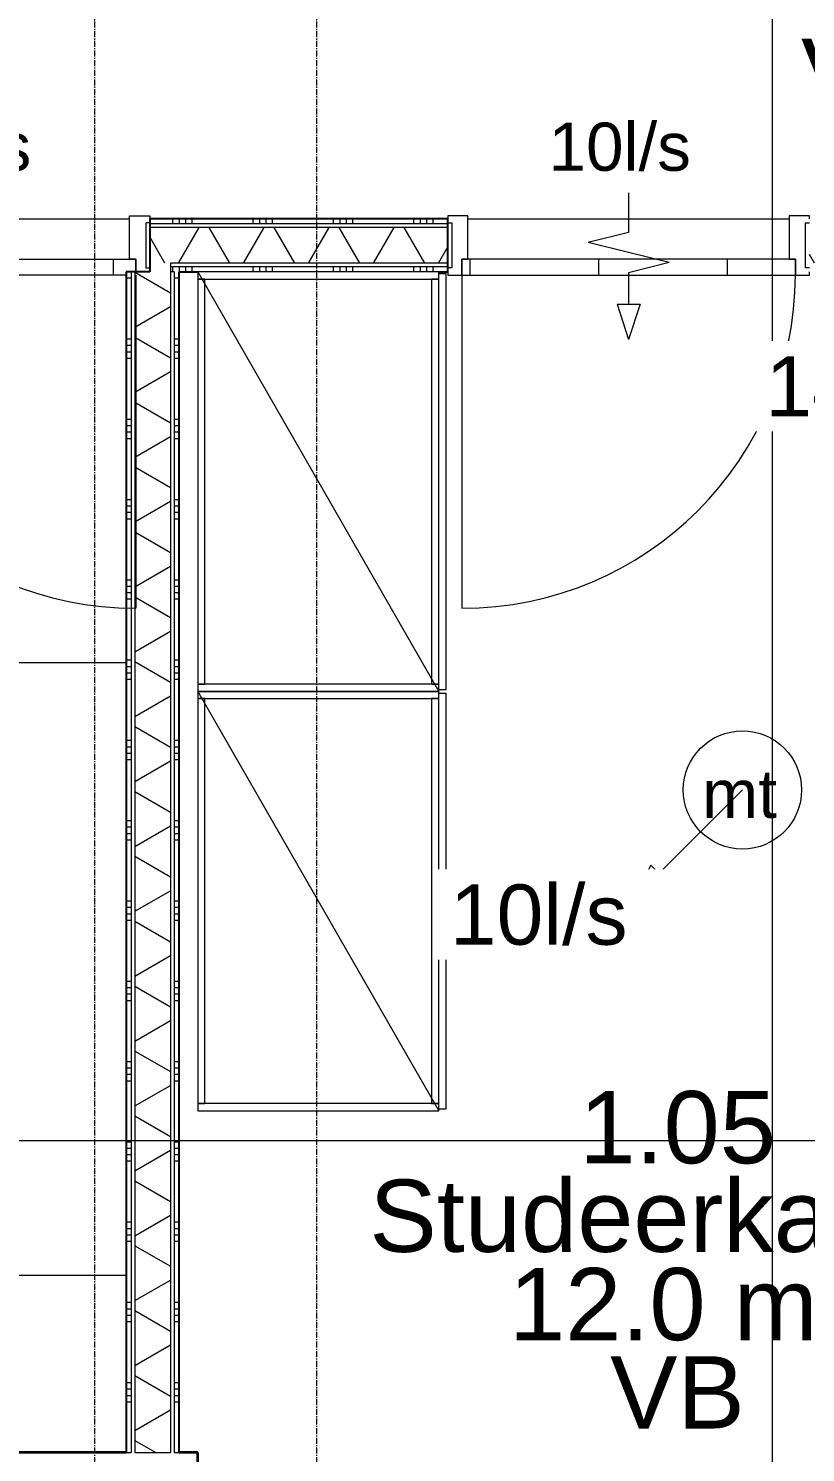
# Model space of a CAD drawing. Header units: millimetres. Extents: x -7971 to 7092, y -1127 to 14057.
# Drawn here: x -1784 to 150, y 2710 to 6257 of the extents above; entities that cross this region are included whole.
import ezdxf

# ---------------------------------------------------------------- set-up
doc = ezdxf.new("R2010")
doc.units = ezdxf.units.MM
doc.linetypes.add('grid', pattern=[24, 15, -3, 3, -3])
for name, color, linetype, lineweight in [('A-ANNO-NOTE', 131, 'Continuous', 9), ('A-AREA-IDEN', 2, 'Continuous', 9), ('A-DOOR', 31, 'Continuous', 9), ('A-ROOF', 132, 'Continuous', 9), ('A-ROOF-PATT', 132, 'Continuous', 35), ('A-WALL', 113, 'Continuous', 9), ('A-WALL-PATT', 111, 'Continuous', 25), ('G-ANNO-SYMB', 111, 'Continuous', 9), ('I-FURN', 30, 'Continuous', 9), ('I-WALL', 2, 'Continuous', 9), ('S-GRID', 1, 'Continuous', 9)]:
    doc.layers.add(name, color=color, linetype=linetype, lineweight=lineweight)
doc.styles.add('Arial_2', font='arial.ttf', dxfattribs={"height": 180})
doc.styles.add('Arial_3', font='arial.ttf', dxfattribs={"height": 120})
doc.styles.add('Arial_4', font='arial.ttf', dxfattribs={"height": 1.2})
doc.styles.add('Arial_5', font='arial.ttf', dxfattribs={"height": 150})
pattern_1 = [(270, (-376.76, 5782.88), (200, -3e-13), []), (270, (-392.76, 5782.88), (200, -3e-13), []), (270, (-408.76, 5782.88), (200, -3e-13), []), (270, (-424.76, 5782.88), (200, -3e-13), [])]
pattern_2 = [(360, (-1541, 3883.88), (4e-13, 200), []), (360, (-1541, 3867.88), (4e-13, 200), []), (360, (-1541, 3851.88), (4e-13, 200), []), (360, (-1541, 3835.88), (4e-13, 200), [])]

# ---------------------------------------------------------------- blocks, each defined once
blk = doc.blocks.new('32_EA_binnenkozijn_hardhout_deurzonderbovenlicht - 900x2730-1443313-1ste verdieping')
at = {"layer": 'A-DOOR'}
h = blk.add_hatch(dxfattribs=at)
h.set_pattern_fill('FP_28', color=256, style=0, pattern_type=2)
h.set_pattern_definition([(90, (1947.26, -5716.88), (-320, 2e-14), [])])
h.paths.add_polyline_path([(-400, -74), (406.3, -74), (406.3, -66), (430, -66), (430, -34), (-400, -34)])
at = {"layer": 'A-DOOR', "lineweight": 18}
for p, q in [((-435, 66), (-435, 74)), ((-435, 74), (-385, 74)), ((-385, 74), (-385, -34)), ((415, -34), (415, 74)), ((415, 74), (465, 74)), ((465, 74), (465, 66)), ((-425, 56), (-435, 56)), ((-425, -56), (-425, 56)), ((455, 56), (455, -56)), ((465, 56), (455, 56)), ((-400, -34), (430, -34)), ((-400, -74), (-400, -34)), ((-400, -34), (-400, -74)), ((-385, -34), (-400, -34)), ((430, -34), (415, -34)), ((430, -34), (430, -66)), ((430, -66), (430, -34)), ((-435, -56), (-425, -56)), ((-435, -74), (-435, -66)), ((455, -56), (465, -56)), ((-400, -74), (-435, -74)), ((406.3, -74), (-400, -74))]:
    blk.add_line(p, q, dxfattribs=at)
at = {"layer": 'A-DOOR'}
blk.add_line((430, -74), (430, -904), dxfattribs=at)
blk.add_arc((430, -74), 830, 180, 270, dxfattribs=at)
blk = doc.blocks.new('32_EA_binnenkozijn_hardhout_deurzonderbovenlicht - 900x2730-V4-1ste verdieping')
at = {"layer": 'A-DOOR'}
h = blk.add_hatch(dxfattribs=at)
h.set_pattern_fill('FP_31', color=256, style=0, pattern_type=2)
h.set_pattern_definition([(270, (-275.26, 5716.88), (320, 2e-14), [])])
h.paths.add_polyline_path([(-105.2, 74), (-400, 74), (-400, 34), (430, 34), (430, 74)])
blk.add_line((430, 74), (430, 904), dxfattribs=at)
at = {"layer": 'A-DOOR', "lineweight": 18}
for p, q in [((-400, 74), (-435, 74)), ((-435, 74), (-435, 66)), ((430, 74), (-400, 74)), ((-400, 74), (-400, 34)), ((-400, 34), (-400, 74)), ((430, 34), (430, 74)), ((465, 74), (430, 74)), ((430, 74), (430, 34)), ((465, 66), (465, 74)), ((-435, 56), (-425, 56)), ((-425, 56), (-425, -56)), ((455, -56), (455, 56)), ((455, 56), (465, 56)), ((-400, 34), (430, 34)), ((-385, 34), (-400, 34)), ((-385, -74), (-385, 34)), ((430, 34), (415, 34)), ((415, 34), (415, -74)), ((-425, -56), (-435, -56)), ((-435, -66), (-435, -74)), ((465, -56), (455, -56)), ((465, -74), (465, -66)), ((-435, -74), (-385, -74)), ((415, -74), (465, -74))]:
    blk.add_line(p, q, dxfattribs=at)
at = {"layer": 'A-DOOR'}
blk.add_arc((430, 74), 830, 90, 180, dxfattribs=at)
blk = doc.blocks.new('M_Desk - 1525 x 762mm-99774-1ste verdieping')
at = {"layer": 'I-FURN'}
for p, q in [((-0.5, 733.75), (-0.5, 0)), ((1524.5, 0), (1524.5, 733.75)), ((-0.5, 0), (1524.5, 0))]:
    blk.add_line(p, q, dxfattribs=at)
blk = doc.blocks.new('73_EA_Standaard_kledingkast_IKEA - 600x900x2600-502647-1ste verdieping')
at = {"layer": 'I-FURN'}
for p, q in [((0, 1045), (600, 0)), ((600, 1045), (0, 1045)), ((0, 1045), (0, 1027)), ((600, 1027), (600, 1045)), ((618, 1040), (600, 1040)), ((618, 5), (618, 1040)), ((0, 1027), (0, 18)), ((18, 1027), (0, 1027)), ((0, 1027), (600, 1027)), ((18, 18), (18, 1027)), ((582, 1027), (582, 18)), ((600, 1027), (582, 1027)), ((600, 18), (600, 1027)), ((0, 18), (18, 18)), ((600, 18), (0, 18)), ((0, 18), (0, 0)), ((0, 0), (600, 0)), ((582, 18), (600, 18)), ((600, 0), (600, 18)), ((600, 5), (618, 5))]:
    blk.add_line(p, q, dxfattribs=at)
blk = doc.blocks.new('61_EA_VENT_TOEVOER - LICHTPUNT-1509928-1ste verdieping')
at = {"layer": 'A-ANNO-NOTE'}
for p, q in [((-2.078, -2.078), (0, 0)), ((-2.278, -1.877), (-2.697, -2.698)), ((-2.278, -1.877), (-1.876, -2.28)), ((-1.876, -2.28), (-2.697, -2.698))]:
    blk.add_line(p, q, dxfattribs=at)
blk.add_circle((0, 0), 1.472, dxfattribs=at)
at = {"layer": 'A-ANNO-NOTE', "insert": (-1.003, 0.505), "char_height": 1.2, "width": 2.40506, "attachment_point": 1, "style": 'Arial_4'}
blk.add_mtext('mt', dxfattribs=at)
blk = doc.blocks.new('61_EA_VENT_DEURDOORVOER1 - WCD 2-1511445-1ste verdieping')
at = {"layer": 'A-ANNO-NOTE'}
for p, q in [((0, 1.308), (0, 0.324)), ((0, 0.324), (-1.007, 0.073)), ((0, -0.178), (-1.007, 0.073)), ((1.007, -0.429), (0, -0.178)), ((1.007, -0.429), (0, -0.68)), ((0, -0.68), (0, -1.467)), ((-0.285, -1.467), (0, -2.343)), ((-0.285, -1.467), (0.285, -1.467)), ((0.285, -1.467), (0, -2.343))]:
    blk.add_line(p, q, dxfattribs=at)

msp = doc.modelspace()

# ---------------------------------------------------------------- hatches: boundary and pattern name
at = {"layer": 'A-ROOF-PATT', "lineweight": 9}
h = msp.add_hatch(dxfattribs=at)
h.set_pattern_fill('FP_38', color=256, style=0, pattern_type=2)
h.set_pattern_definition([(0, (-262.74, 2211.16), (3e-14, 100), [])])
h.paths.add_polyline_path([(4993, 2693.6), (5062.1, 2693.6), (5062.1, 2709.7), (3730.2, 2709.7), (3730.2, 2693.6), (4419.3, 2693.6)])
h.paths.add_polyline_path([(2074.2, 2693.6), (2074.2, 2709.7), (837.2, 2709.7), (837.2, 2693.6), (1551, 2693.6)])
h.paths.add_polyline_path([(-1362.8, 2693.6), (-1362.8, 2709.7), (-2599.8, 2709.7), (-2599.8, 2693.6), (-1891, 2693.6)])
h.paths.add_polyline_path([(-4255.8, 2693.6), (-4255.8, 2709.7), (-5587.6, 2709.7), (-5587.6, 2693.6), (-5333.1, 2693.6)])
h.paths.add_polyline_path([(4249.7, 10226), (5062.1, 10226), (5062.1, 10242.1), (3730.2, 10242.1), (3730.2, 10226), (4237.2, 10226)])
h.paths.add_polyline_path([(783.7, 10226), (2074.2, 10226), (2074.2, 10242.1), (545.2, 10242.1), (545.2, 10226), (771.2, 10226)])
h.paths.add_polyline_path([(-2599.8, 10226), (-1110.8, 10226), (-1110.8, 10242.1), (-2599.8, 10242.1)])
h.paths.add_polyline_path([(-5587.6, 10226), (-4255.8, 10226), (-4255.8, 10242.1), (-5587.6, 10242.1)])
at = {"layer": 'A-WALL-PATT', "lineweight": 9}
h = msp.add_hatch(dxfattribs=at)
h.set_pattern_fill('FP_13', color=256, angle=-270, style=0, pattern_type=2)
h.set_pattern_definition(pattern_1)
h.paths.add_polyline_path([(1775.2, 5770.4), (1775.2, 5782.9), (1475.2, 5782.9), (1475.2, 5770.4), (1551, 5770.4)])
h.paths.add_polyline_path([(-1482.3, 5770.4), (-740.3, 5770.4), (-740.3, 5782.9), (-1482.3, 5782.9)])
h.paths.add_polyline_path([(-2409.3, 5770.4), (-2382.3, 5770.4), (-2382.3, 5782.9), (-2409.3, 5782.9)])
h.paths.add_polyline_path([(575.2, 5770.4), (575.2, 5782.9), (159.7, 5782.9), (159.7, 5770.4), (403.6, 5770.4)])
h = msp.add_hatch(dxfattribs=at)
h.set_pattern_fill('FP_14', color=256, angle=-300, style=0, pattern_type=2)
h.set_pattern_definition([(240, (-376.76, 5782.88), (121.244, -70), []), (300, (-376.76, 5782.88), (121.244, 70), [])])
h.paths.add_polyline_path([(1775.2, 5672.4), (1796.7, 5672.4), (1796.7, 5761.4), (1475.2, 5761.4), (1475.2, 5672.4), (1659.4, 5672.4)])
h.paths.add_polyline_path([(-2464.7, 5672.4), (-2382.3, 5672.4), (-2382.3, 5761.4), (-2507.3, 5761.4), (-2507.3, 5672.4)])
h.paths.add_polyline_path([(-1430.5, 5672.4), (-740.3, 5672.4), (-740.3, 5761.4), (-1482.3, 5761.4), (-1482.3, 5672.4)])
h.paths.add_polyline_path([(575.2, 5672.4), (575.2, 5761.4), (159.7, 5761.4), (159.7, 5672.4), (553.7, 5672.4)])
h = msp.add_hatch(dxfattribs=at)
h.set_pattern_fill('FP_13', color=256, angle=-270, style=0, pattern_type=2)
h.set_pattern_definition(pattern_1)
h.paths.add_polyline_path([(1637.4, 5650.9), (1637.4, 5663.4), (1475.2, 5663.4), (1475.2, 5650.9), (1625.4, 5650.9)])
h.paths.add_polyline_path([(159.7, 5650.9), (464.7, 5650.9), (464.7, 5663.4), (159.7, 5663.4)])
h.paths.add_polyline_path([(1775.2, 5650.9), (1775.2, 5663.4), (1659.4, 5663.4), (1659.4, 5650.9)])
h.paths.add_polyline_path([(575.2, 5650.9), (575.2, 5663.4), (553.7, 5663.4), (553.7, 5650.9), (562.7, 5650.9)])
h.paths.add_polyline_path([(-1317.4, 5650.9), (-740.3, 5650.9), (-740.3, 5663.4), (-1430.5, 5663.4), (-1430.5, 5650.9), (-1362.8, 5650.9)])
h.paths.add_polyline_path([(-2382.3, 5650.9), (-2382.3, 5663.4), (-2528.8, 5663.4), (-2528.8, 5650.9), (-2464.7, 5650.9)])
h = msp.add_hatch(dxfattribs=at)
h.set_pattern_fill('FP_45', color=256, angle=90, style=0, pattern_type=2)
h.set_pattern_definition(pattern_2)
h.paths.add_polyline_path([(-1528.5, 2709.7), (-1528.5, 5650.9), (-1541, 5650.9), (-1541, 2709.7)])
h = msp.add_hatch(dxfattribs=at)
h.set_pattern_fill('FP_46', color=256, angle=60, style=0, pattern_type=2)
h.set_pattern_definition([(330, (-1541.01, 3883.87), (70, 121.244), []), (30, (-1541.01, 3883.87), (-70, 121.244), [])])
h.paths.add_polyline_path([(-1519.5, 2709.7), (-1430.5, 2709.7), (-1430.5, 5672.4), (-1482.3, 5672.4), (-1482.3, 5650.9), (-1519.5, 5650.9), (-1519.5, 3181.1)])
h = msp.add_hatch(dxfattribs=at)
h.set_pattern_fill('FP_45', color=256, angle=90, style=0, pattern_type=2)
h.set_pattern_definition(pattern_2)
h.paths.add_polyline_path([(-1409, 2709.7), (-1409, 5650.9), (-1421.5, 5650.9), (-1421.5, 2709.7)])

# ---------------------------------------------------------------- linework, layer by layer
at = {"layer": 'A-ROOF', "lineweight": 35}
for p, q in [((-1541, 2709.7), (-2599.8, 2709.7)), ((-1362.8, 2709.7), (-1409, 2709.7)), ((-1362.8, 2211.2), (-1362.8, 2709.7))]:
    msp.add_line(p, q, dxfattribs=at)
at = {"layer": 'A-WALL'}
for p, q in [((-740.3, 5770.4), (-1482.3, 5770.4)), ((-740.3, 5761.4), (-1482.3, 5761.4)), ((-1528.5, 5650.9), (-1528.5, 2709.7)), ((-1519.5, 5650.9), (-1519.5, 2709.7)), ((-740.3, 5672.4), (-1430.5, 5672.4)), ((-1430.5, 5672.4), (-1430.5, 2709.7)), ((-740.3, 5663.4), (-1430.5, 5663.4)), ((-1421.5, 5650.9), (-1430.5, 5650.9)), ((-1421.5, 5650.9), (-1421.5, 2709.7)), ((-1541, 2709.7), (-1528.5, 2709.7)), ((-1519.5, 2709.7), (-1430.5, 2709.7)), ((-1421.5, 2709.7), (-1409, 2709.7))]:
    msp.add_line(p, q, dxfattribs=at)
at = {"layer": 'G-ANNO-SYMB'}
for p, q in [((67.2, 13257.3), (67.2, -327.1)), ((-7170.6, 3486.7), (6291.7, 3486.7))]:
    msp.add_line(p, q, dxfattribs=at)
at = {"layer": 'I-WALL'}
for p, q in [((-2332.3, 5782.9), (-1532.3, 5782.9)), ((-690.3, 5782.9), (109.7, 5782.9))]:
    msp.add_line(p, q, dxfattribs=at)
at = {"layer": 'I-WALL', "lineweight": 25}
for p, q in [((-740.3, 5782.9), (-1482.3, 5782.9)), ((-1482.3, 5782.9), (-1482.3, 5650.9)), ((-740.3, 5650.9), (-740.3, 5782.9)), ((-1482.3, 5650.9), (-1541, 5650.9)), ((-1541, 5650.9), (-1541, 2709.7)), ((-1409, 5650.9), (-1362.8, 5650.9)), ((-1409, 2709.7), (-1409, 5650.9)), ((-762.8, 5650.9), (-740.3, 5650.9))]:
    msp.add_line(p, q, dxfattribs=at)
at = {"layer": 'S-GRID', "linetype": 'grid'}
for p, q in [((-1066.3, -988.7), (-1066.3, 13256.3)), ((-1619.3, -988.7), (-1619.3, 11986.3))]:
    msp.add_line(p, q, dxfattribs=at)

# ---------------------------------------------------------------- block references
at = {"layer": 'A-ANNO-NOTE', "xscale": 100, "yscale": 100, "zscale": 100}
for name, p in [('61_EA_VENT_DEURDOORVOER1 - WCD 2-1511445-1ste verdieping', (-290.3, 5716.9)), ('61_EA_VENT_TOEVOER - LICHTPUNT-1509928-1ste verdieping', (-7, 4360.3))]:
    msp.add_blockref(name, p, dxfattribs=at)
at = {"layer": 'A-DOOR'}
msp.add_blockref('32_EA_binnenkozijn_hardhout_deurzonderbovenlicht - 900x2730-1443313-1ste verdieping', (-1947.3, 5716.9), dxfattribs=at)
at = {"layer": 'A-DOOR', "rotation": 180}
msp.add_blockref('32_EA_binnenkozijn_hardhout_deurzonderbovenlicht - 900x2730-V4-1ste verdieping', (-275.3, 5716.9), dxfattribs=at)
at = {"layer": 'I-FURN'}
for p in [(-1362.8, 4605.9), (-1362.8, 3560.9)]:
    msp.add_blockref('73_EA_Standaard_kledingkast_IKEA - 600x900x2600-502647-1ste verdieping', p, dxfattribs=at)
at = {"layer": 'I-FURN', "rotation": 269.9999999999997}
msp.add_blockref('M_Desk - 1525 x 762mm-99774-1ste verdieping', (-2274.8, 4676.4), dxfattribs=at)

# ---------------------------------------------------------------- texts
at = {"layer": 'A-AREA-IDEN', "char_height": 180, "attachment_point": 1, "style": 'Arial_2'}
for s, insert, width in [('VK', (138.7, 6232.2), 400.844), ('1.05', (-413, 3610.1), 585.232), ('Studeerkamer', (-935.5, 3389.5), 1851.898), ('12.0 m²', (-588, 3169.5), 1010.126), ('VB', (-336.5, 2949.5), 400.844)]:
    msp.add_mtext(s, dxfattribs=dict(at, insert=insert, width=width))

# ---------------------------------------------------------------- next in the draw order: texts
at = {"layer": 'A-ANNO-NOTE', "attachment_point": 1, "bg_fill": 3, "box_fill_scale": 1.25, "bg_fill_color": 256, "bg_fill_true_color": 13158600, "bg_fill_transparency": 0}
for s, insert, char_height, width, style in [('10l/s', (-2131.4, 6022.7), 120, 464.979, 'Arial_3'), ('10l/s', (-489.4, 6022.7), 120, 464.979, 'Arial_3'), ('14l/s', (50.2, 5440.8), 150, 545.147, 'Arial_5'), ('10l/s', (-735.5, 4124.8), 150, 545.147, 'Arial_5')]:
    msp.add_mtext(s, dxfattribs=dict(at, insert=insert, char_height=char_height, width=width, style=style))

doc.saveas('drawing.dxf')
